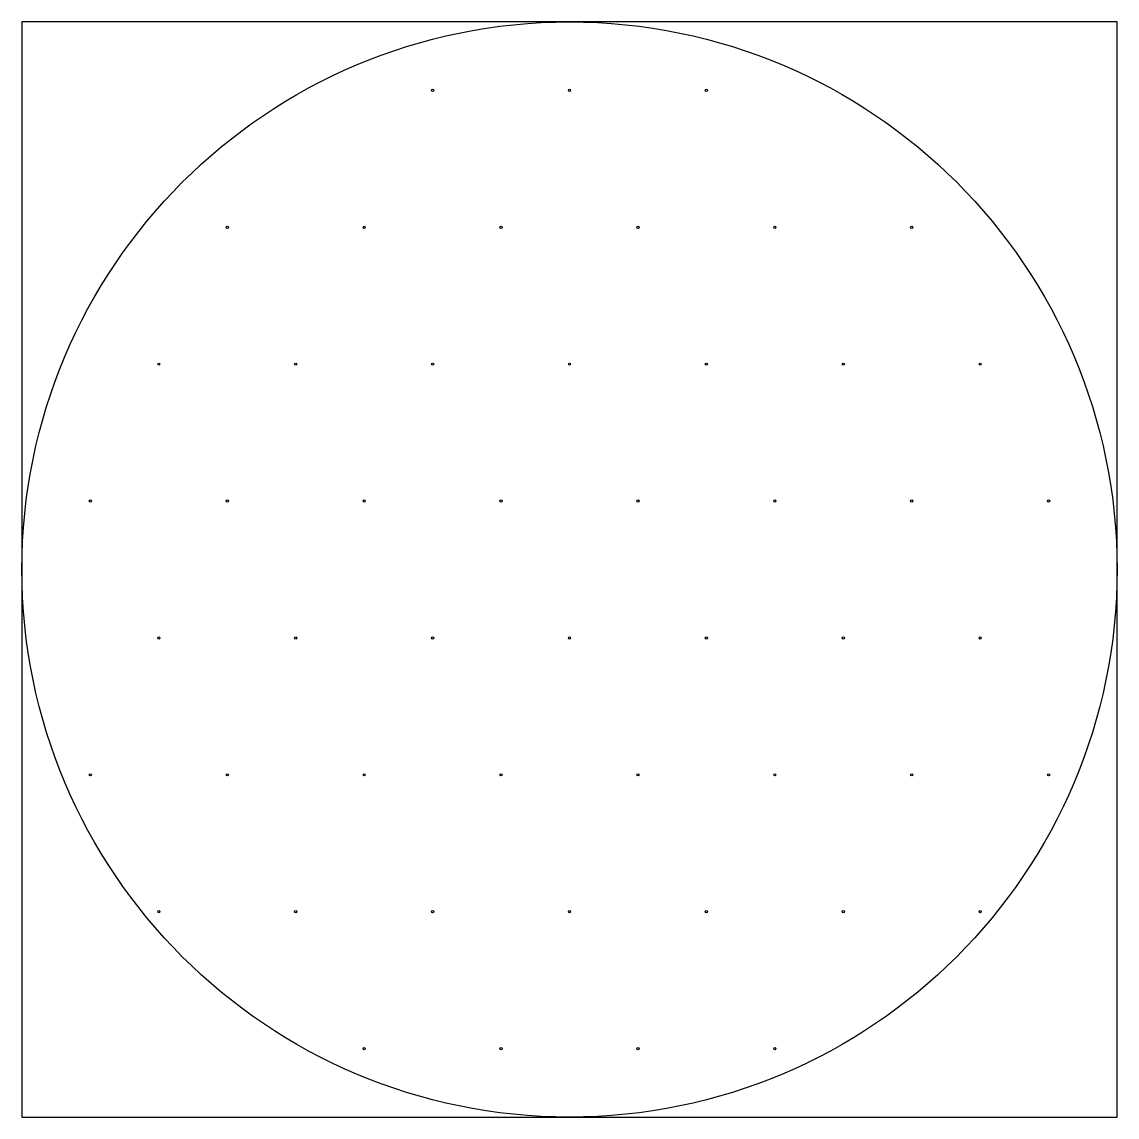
# Model space of a CAD drawing. Extents: x -2 to 2, y -2 to 2.
import ezdxf

# ---------------------------------------------------------------- set-up
doc = ezdxf.new("R2010")
doc.units = 0
doc.header["$LTSCALE"] = 0.2

msp = doc.modelspace()

# ---------------------------------------------------------------- linework, layer by layer
msp.add_lwpolyline([(-2, -2), (2, -2), (2, 2), (-2, 2)], close=True)
for centre, radius in [((0, 0), 2), ((-0.5, 1.75), 0.004), ((0, 1.75), 0.004), ((0.5, 1.75), 0.004), ((-1.25, 1.25), 0.004), ((-0.75, 1.25), 0.004), ((-0.25, 1.25), 0.004), ((0.25, 1.25), 0.004), ((0.75, 1.25), 0.004), ((1.25, 1.25), 0.004), ((-1.5, 0.75), 0.004), ((-1, 0.75), 0.004), ((-0.5, 0.75), 0.004), ((0, 0.75), 0.004), ((0.5, 0.75), 0.004), ((1, 0.75), 0.004), ((1.5, 0.75), 0.004), ((-1.75, 0.25), 0.004), ((-1.25, 0.25), 0.004), ((-0.75, 0.25), 0.004), ((-0.25, 0.25), 0.004), ((0.25, 0.25), 0.004), ((0.75, 0.25), 0.004), ((1.25, 0.25), 0.004), ((1.75, 0.25), 0.004), ((-1.5, -0.25), 0.004), ((-1, -0.25), 0.004), ((-0.5, -0.25), 0.004), ((0, -0.25), 0.004), ((0.5, -0.25), 0.004), ((1, -0.25), 0.004), ((1.5, -0.25), 0.004), ((-1.75, -0.75), 0.004), ((-1.25, -0.75), 0.004), ((-0.75, -0.75), 0.004), ((-0.25, -0.75), 0.004), ((0.25, -0.75), 0.004), ((0.75, -0.75), 0.004), ((1.25, -0.75), 0.004), ((1.75, -0.75), 0.004), ((-1.5, -1.25), 0.004), ((-1, -1.25), 0.004), ((-0.5, -1.25), 0.004), ((0, -1.25), 0.004), ((0.5, -1.25), 0.004), ((1, -1.25), 0.004), ((1.5, -1.25), 0.004), ((-0.75, -1.75), 0.004), ((-0.25, -1.75), 0.004), ((0.25, -1.75), 0.004), ((0.75, -1.75), 0.004)]:
    msp.add_circle(centre, radius)

doc.saveas('drawing.dxf')
